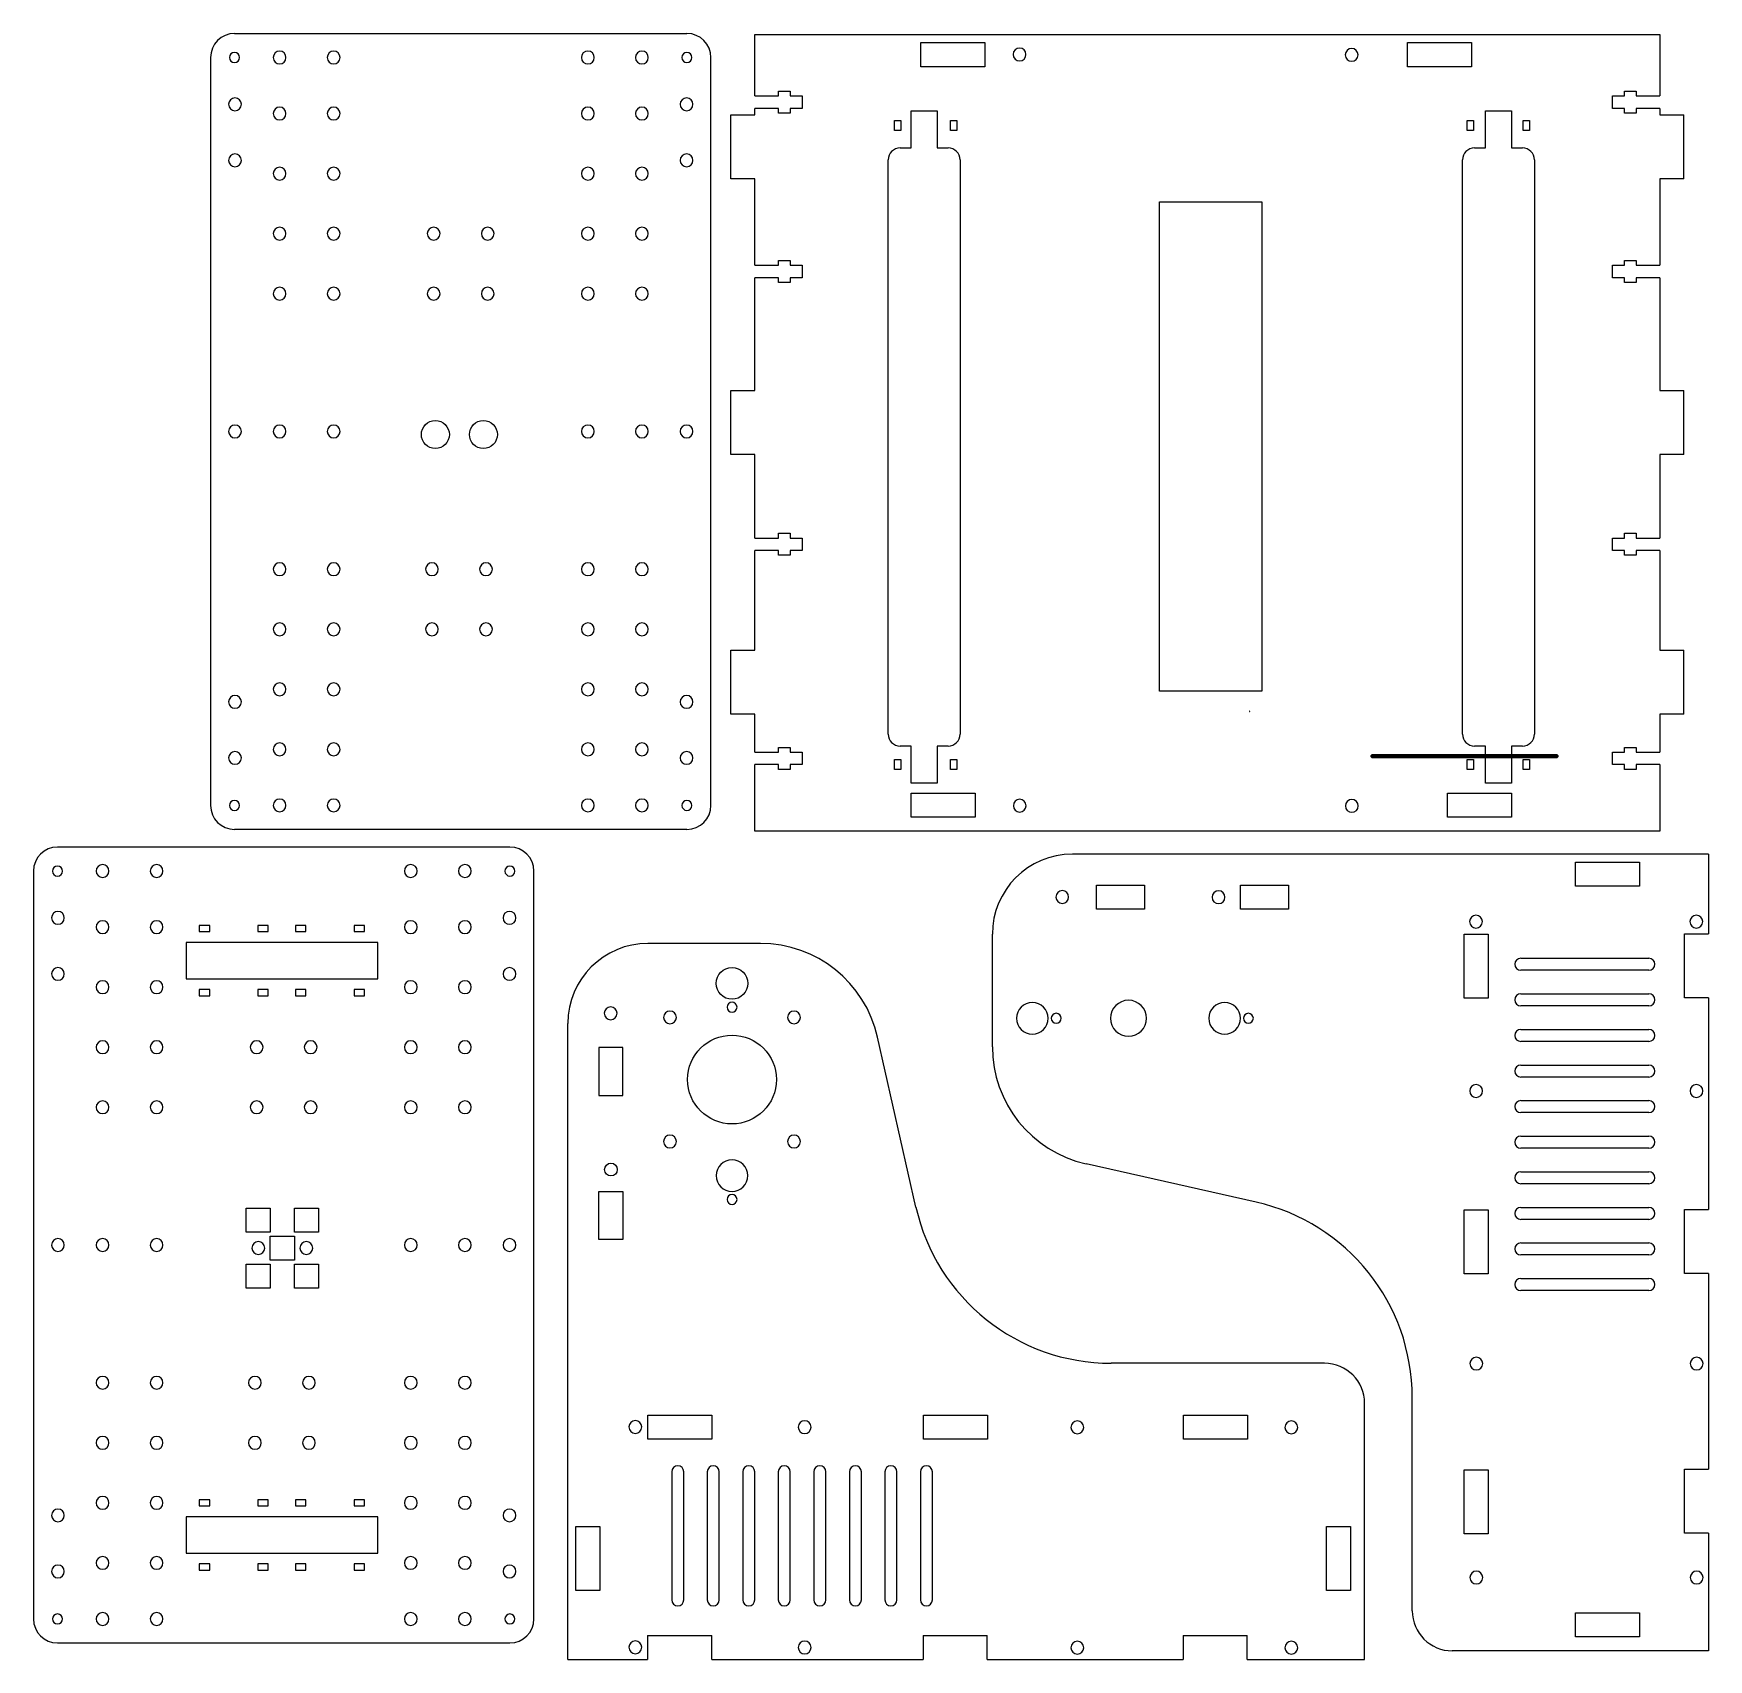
# Model space of a CAD drawing. Header units: millimetres. Extents: x -210 to 597, y -273 to 141.
# Drawn here: x -210 to 208.4, y -264.8 to 141.4 of the extents above; entities that cross this region are included whole.
import ezdxf

# ---------------------------------------------------------------- set-up
doc = ezdxf.new("R2010")
doc.units = ezdxf.units.MM
doc.layers.get('0').update_dxf_attribs({"color": 253, "lineweight": 70, "true_color": 0x8faf8f})

msp = doc.modelspace()

# ---------------------------------------------------------------- linework, layer by layer
at = {"color": 18, "lineweight": -3, "true_color": 0x480505}
for p, q in [((-159.75, 141.36), (-46.75, 141.36)), ((-29.77, 125.76), (-29.77, 141.07)), ((-29.77, 141.07), (196.23, 141.07)), ((11.65, 139.07), (27.65, 139.07)), ((11.65, 133.07), (11.65, 139.07)), ((27.65, 139.07), (27.65, 133.07)), ((133.23, 139.07), (149.23, 139.07)), ((133.23, 133.07), (133.23, 139.07)), ((149.23, 139.07), (149.23, 133.07)), ((196.23, 141.07), (196.23, 125.76)), ((-165.75, 135.36), (-165.75, -51.46)), ((-40.75, -51.46), (-40.75, 135.36)), ((27.65, 133.07), (11.65, 133.07)), ((149.23, 133.07), (133.23, 133.07)), ((-29.77, 125.76), (-23.87, 125.76)), ((-23.87, 125.76), (-23.87, 126.96)), ((-23.87, 126.96), (-20.97, 126.96)), ((-20.97, 126.96), (-20.97, 125.76)), ((-20.97, 125.76), (-17.97, 125.76)), ((-17.97, 125.76), (-17.97, 122.66)), ((184.43, 125.76), (187.43, 125.76)), ((184.43, 122.66), (184.43, 125.76)), ((187.43, 126.96), (190.33, 126.96)), ((187.43, 125.76), (187.43, 126.96)), ((190.33, 126.96), (190.33, 125.76)), ((190.33, 125.76), (196.23, 125.76)), ((-29.77, 121.07), (-29.77, 122.66)), ((-23.87, 122.66), (-29.77, 122.66)), ((-23.87, 121.46), (-23.87, 122.66)), ((-20.97, 121.46), (-23.87, 121.46)), ((-20.97, 122.66), (-20.97, 121.46)), ((-17.97, 122.66), (-20.97, 122.66)), ((9.23, 112.77), (9.23, 122.07)), ((9.23, 122.07), (15.77, 122.07)), ((15.77, 122.07), (15.77, 112.77)), ((152.69, 112.77), (152.69, 122.07)), ((152.69, 122.07), (159.23, 122.07)), ((159.23, 122.07), (159.23, 112.77)), ((187.43, 122.66), (184.43, 122.66)), ((187.43, 121.46), (187.43, 122.66)), ((190.33, 121.46), (187.43, 121.46)), ((190.33, 122.66), (190.33, 121.46)), ((196.23, 122.66), (190.33, 122.66)), ((196.23, 122.66), (196.23, 121.07)), ((-35.77, 105.07), (-35.77, 121.07)), ((-35.77, 121.07), (-29.77, 121.07)), ((5.08, 117.12), (5.08, 119.62)), ((5.08, 119.62), (6.68, 119.62)), ((6.68, 119.62), (6.68, 117.12)), ((19.08, 117.12), (19.08, 119.62)), ((19.08, 119.62), (20.68, 119.62)), ((20.68, 119.62), (20.68, 117.12)), ((148.1, 117.12), (148.1, 119.62)), ((148.1, 119.62), (149.7, 119.62)), ((149.7, 119.62), (149.7, 117.12)), ((162.1, 117.12), (162.1, 119.62)), ((162.1, 119.62), (163.7, 119.62)), ((163.7, 119.62), (163.7, 117.12)), ((196.23, 121.07), (202.23, 121.07)), ((202.23, 105.07), (202.23, 121.07)), ((6.68, 117.12), (5.08, 117.12)), ((20.68, 117.12), (19.08, 117.12)), ((149.7, 117.12), (148.1, 117.12)), ((163.7, 117.12), (162.1, 117.12)), ((3.5, -33.63), (3.5, 109.77)), ((6.5, 112.77), (9.23, 112.77)), ((15.77, 112.77), (18.5, 112.77)), ((21.5, 109.77), (21.5, -33.63)), ((146.96, -33.63), (146.96, 109.77)), ((149.96, 112.77), (152.69, 112.77)), ((159.23, 112.77), (161.96, 112.77)), ((164.96, 109.77), (164.96, -33.63)), ((-29.77, 105.07), (-35.77, 105.07)), ((-29.77, 83.46), (-29.77, 105.07)), ((196.23, 105.07), (196.23, 83.46)), ((202.23, 105.07), (196.23, 105.07)), ((71.25, 99.28), (96.88, 99.28)), ((71.25, -22.93), (71.25, 99.28)), ((96.88, 99.28), (96.88, -22.93)), ((-23.87, 84.66), (-20.97, 84.66)), ((-23.87, 83.46), (-23.87, 84.66)), ((-20.97, 84.66), (-20.97, 83.46)), ((187.43, 83.46), (187.43, 84.66)), ((187.43, 84.66), (190.33, 84.66)), ((190.33, 84.66), (190.33, 83.46)), ((-29.77, 83.46), (-23.87, 83.46)), ((-29.77, 52.22), (-29.77, 80.36)), ((-23.87, 80.36), (-29.77, 80.36)), ((-23.87, 79.16), (-23.87, 80.36)), ((-20.97, 83.46), (-17.97, 83.46)), ((-20.97, 80.36), (-20.97, 79.16)), ((-17.97, 80.36), (-20.97, 80.36)), ((-17.97, 83.46), (-17.97, 80.36)), ((184.43, 80.36), (184.43, 83.46)), ((184.43, 83.46), (187.43, 83.46)), ((187.43, 80.36), (184.43, 80.36)), ((187.43, 79.16), (187.43, 80.36)), ((190.33, 83.46), (196.23, 83.46)), ((196.23, 80.36), (190.33, 80.36)), ((190.33, 80.36), (190.33, 79.16)), ((196.23, 80.36), (196.23, 52.22)), ((-20.97, 79.16), (-23.87, 79.16)), ((190.33, 79.16), (187.43, 79.16)), ((-35.77, 36.22), (-35.77, 52.22)), ((-35.77, 52.22), (-29.77, 52.22)), ((196.23, 52.22), (202.23, 52.22)), ((202.23, 36.22), (202.23, 52.22)), ((-29.77, 36.22), (-35.77, 36.22)), ((-29.77, 15.32), (-29.77, 36.22)), ((196.23, 36.22), (196.23, 15.32)), ((202.23, 36.22), (196.23, 36.22)), ((-29.77, 15.32), (-23.87, 15.32)), ((-23.87, 16.52), (-20.97, 16.52)), ((-23.87, 15.32), (-23.87, 16.52)), ((-20.97, 16.52), (-20.97, 15.32)), ((-20.97, 15.32), (-17.97, 15.32)), ((-17.97, 15.32), (-17.97, 12.22)), ((184.43, 12.22), (184.43, 15.32)), ((184.43, 15.32), (187.43, 15.32)), ((187.43, 15.32), (187.43, 16.52)), ((187.43, 16.52), (190.33, 16.52)), ((190.33, 16.52), (190.33, 15.32)), ((190.33, 15.32), (196.23, 15.32)), ((-29.77, -12.68), (-29.77, 12.22)), ((-23.87, 12.22), (-29.77, 12.22)), ((-23.87, 11.02), (-23.87, 12.22)), ((-20.97, 11.02), (-23.87, 11.02)), ((-20.97, 12.22), (-20.97, 11.02)), ((-17.97, 12.22), (-20.97, 12.22)), ((187.43, 12.22), (184.43, 12.22)), ((187.43, 11.02), (187.43, 12.22)), ((190.33, 11.02), (187.43, 11.02)), ((196.23, 12.22), (190.33, 12.22)), ((190.33, 12.22), (190.33, 11.02)), ((196.23, 12.22), (196.23, -12.68)), ((-35.77, -28.68), (-35.77, -12.68)), ((-35.77, -12.68), (-29.77, -12.68)), ((196.23, -12.68), (202.23, -12.68)), ((202.23, -28.68), (202.23, -12.68)), ((96.88, -22.93), (71.25, -22.93)), ((-29.77, -28.68), (-35.77, -28.68)), ((-29.77, -38.16), (-29.77, -28.68)), ((196.23, -28.68), (196.23, -38.16)), ((202.23, -28.68), (196.23, -28.68)), ((-23.87, -36.96), (-20.97, -36.96)), ((-23.87, -38.16), (-23.87, -36.96)), ((-20.97, -36.96), (-20.97, -38.16)), ((9.23, -36.63), (6.5, -36.63)), ((9.23, -45.93), (9.23, -36.63)), ((18.5, -36.63), (15.77, -36.63)), ((15.77, -36.63), (15.77, -45.93)), ((152.69, -36.63), (149.96, -36.63)), ((152.69, -45.93), (152.69, -36.63)), ((161.96, -36.63), (159.23, -36.63)), ((159.23, -36.63), (159.23, -45.93)), ((187.43, -38.16), (187.43, -36.96)), ((187.43, -36.96), (190.33, -36.96)), ((190.33, -36.96), (190.33, -38.16)), ((-29.77, -38.16), (-23.87, -38.16)), ((-29.77, -57.93), (-29.77, -41.26)), ((-23.87, -41.26), (-29.77, -41.26)), ((-23.87, -42.46), (-23.87, -41.26)), ((-20.97, -38.16), (-17.97, -38.16)), ((-20.97, -41.26), (-20.97, -42.46)), ((-17.97, -41.26), (-20.97, -41.26)), ((-17.97, -38.16), (-17.97, -41.26)), ((5.08, -42.49), (5.08, -39.99)), ((5.08, -39.99), (6.68, -39.99)), ((6.68, -39.99), (6.68, -42.49)), ((19.08, -42.49), (19.08, -39.99)), ((19.08, -39.99), (20.68, -39.99)), ((20.68, -39.99), (20.68, -42.49)), ((148.1, -42.49), (148.1, -39.99)), ((148.1, -39.99), (149.7, -39.99)), ((149.7, -39.99), (149.7, -42.49)), ((162.1, -42.49), (162.1, -39.99)), ((162.1, -39.99), (163.7, -39.99)), ((163.7, -39.99), (163.7, -42.49)), ((184.43, -41.26), (184.43, -38.16)), ((184.43, -38.16), (187.43, -38.16)), ((187.43, -41.26), (184.43, -41.26)), ((187.43, -42.46), (187.43, -41.26)), ((190.33, -38.16), (196.23, -38.16)), ((196.23, -41.26), (190.33, -41.26)), ((190.33, -41.26), (190.33, -42.46)), ((196.23, -41.26), (196.23, -57.93)), ((-20.97, -42.46), (-23.87, -42.46)), ((6.68, -42.49), (5.08, -42.49)), ((15.77, -45.93), (9.23, -45.93)), ((20.68, -42.49), (19.08, -42.49)), ((149.7, -42.49), (148.1, -42.49)), ((159.23, -45.93), (152.69, -45.93)), ((163.7, -42.49), (162.1, -42.49)), ((190.33, -42.46), (187.43, -42.46)), ((9.23, -48.43), (25.23, -48.43)), ((9.23, -54.43), (9.23, -48.43)), ((25.23, -48.43), (25.23, -54.43)), ((143.23, -48.43), (159.23, -48.43)), ((143.23, -54.43), (143.23, -48.43)), ((159.23, -48.43), (159.23, -54.43)), ((-46.75, -57.46), (-159.75, -57.46)), ((196.23, -57.93), (-29.77, -57.93)), ((25.23, -54.43), (9.23, -54.43)), ((159.23, -54.43), (143.23, -54.43)), ((-90.97, -61.86), (-203.97, -61.86)), ((208.42, -63.64), (49.54, -63.64)), ((175.22, -71.64), (175.22, -65.64)), ((175.22, -65.64), (191.22, -65.64)), ((191.22, -65.64), (191.22, -71.64)), ((208.42, -63.64), (208.42, -83.54)), ((-209.97, -67.86), (-209.97, -254.68)), ((-84.97, -254.68), (-84.97, -67.86)), ((55.54, -77.39), (55.54, -71.39)), ((55.54, -71.39), (67.54, -71.39)), ((67.54, -71.39), (67.54, -77.39)), ((91.53, -77.39), (91.53, -71.39)), ((91.53, -71.39), (103.53, -71.39)), ((103.53, -71.39), (103.53, -77.39)), ((191.22, -71.64), (175.22, -71.64)), ((67.54, -77.39), (55.54, -77.39)), ((103.53, -77.39), (91.53, -77.39)), ((-168.57, -81.43), (-168.57, -82.99)), ((-165.96, -81.43), (-168.57, -81.43)), ((-168.57, -82.99), (-165.96, -82.99)), ((-165.96, -82.99), (-165.96, -81.43)), ((-153.92, -81.43), (-153.92, -82.99)), ((-151.32, -81.43), (-153.92, -81.43)), ((-153.92, -82.99), (-151.32, -82.99)), ((-151.32, -82.99), (-151.32, -81.43)), ((-144.52, -81.43), (-144.52, -82.99)), ((-141.92, -81.43), (-144.52, -81.43)), ((-144.52, -82.99), (-141.92, -82.99)), ((-141.92, -82.99), (-141.92, -81.43)), ((-129.87, -81.43), (-129.87, -82.99)), ((-127.27, -81.43), (-129.87, -81.43)), ((-129.87, -82.99), (-127.27, -82.99)), ((-127.27, -82.99), (-127.27, -81.43)), ((29.54, -111.74), (29.54, -83.64)), ((147.42, -99.64), (147.42, -83.64)), ((147.42, -83.64), (153.42, -83.64)), ((153.42, -83.64), (153.42, -99.64)), ((202.42, -99.54), (202.42, -83.54)), ((202.42, -83.54), (208.42, -83.54)), ((-171.87, -85.68), (-171.87, -94.79)), ((-123.97, -85.68), (-171.87, -85.68)), ((-123.97, -94.79), (-123.97, -85.68)), ((-28.39, -85.93), (-56.49, -85.93)), ((161.53, -89.64), (193.53, -89.64)), ((-171.87, -94.79), (-123.97, -94.79)), ((193.53, -92.64), (161.53, -92.64)), ((-168.57, -97.48), (-168.57, -99.03)), ((-165.96, -97.48), (-168.57, -97.48)), ((-168.57, -99.03), (-165.96, -99.03)), ((-165.96, -99.03), (-165.96, -97.48)), ((-153.92, -97.48), (-153.92, -99.03)), ((-151.32, -97.48), (-153.92, -97.48)), ((-153.92, -99.03), (-151.32, -99.03)), ((-151.32, -99.03), (-151.32, -97.48)), ((-144.52, -97.48), (-144.52, -99.03)), ((-141.92, -97.48), (-144.52, -97.48)), ((-144.52, -99.03), (-141.92, -99.03)), ((-141.92, -99.03), (-141.92, -97.48)), ((-129.87, -97.48), (-129.87, -99.03)), ((-127.27, -97.48), (-129.87, -97.48)), ((-129.87, -99.03), (-127.27, -99.03)), ((-127.27, -99.03), (-127.27, -97.48)), ((153.42, -99.64), (147.42, -99.64)), ((161.53, -98.53), (193.53, -98.53)), ((208.42, -99.54), (202.42, -99.54)), ((208.42, -99.54), (208.42, -152.39)), ((193.53, -101.53), (161.53, -101.53)), ((-76.49, -264.81), (-76.49, -105.93)), ((161.53, -107.42), (193.53, -107.42)), ((-68.74, -111.93), (-68.74, -123.93)), ((-62.74, -111.93), (-68.74, -111.93)), ((-62.74, -123.93), (-62.74, -111.93)), ((10.45, -151.8), (0.88, -109.33)), ((193.53, -110.42), (161.53, -110.42)), ((161.53, -116.31), (193.53, -116.31)), ((193.53, -119.31), (161.53, -119.31)), ((-68.74, -123.93), (-62.74, -123.93)), ((161.53, -125.2), (193.53, -125.2)), ((193.53, -128.2), (161.53, -128.2)), ((161.53, -134.08), (193.53, -134.08)), ((193.53, -137.08), (161.53, -137.08)), ((95.41, -150.58), (52.94, -141.01)), ((161.53, -142.97), (193.53, -142.97)), ((193.53, -145.97), (161.53, -145.97)), ((-68.74, -159.92), (-68.74, -147.92)), ((-68.74, -147.92), (-62.74, -147.92)), ((-62.74, -147.92), (-62.74, -159.92)), ((-156.81, -158.03), (-156.81, -152.03)), ((-156.81, -152.03), (-150.81, -152.03)), ((-150.81, -152.03), (-150.81, -158.03)), ((-144.81, -158.03), (-144.81, -152.03)), ((-144.81, -152.03), (-138.81, -152.03)), ((-138.81, -152.03), (-138.81, -158.03)), ((147.42, -168.49), (147.42, -152.49)), ((147.42, -152.49), (153.42, -152.49)), ((153.42, -152.49), (153.42, -168.49)), ((161.53, -151.86), (193.53, -151.86)), ((202.42, -168.39), (202.42, -152.39)), ((202.42, -152.39), (208.42, -152.39)), ((-150.81, -158.03), (-156.81, -158.03)), ((-138.81, -158.03), (-144.81, -158.03)), ((193.53, -154.86), (161.53, -154.86)), ((-150.81, -165.03), (-150.81, -159.03)), ((-150.81, -159.03), (-144.81, -159.03)), ((-144.81, -159.03), (-144.81, -165.03)), ((-62.74, -159.92), (-68.74, -159.92)), ((161.53, -160.75), (193.53, -160.75)), ((-156.81, -172.03), (-156.81, -166.03)), ((-156.81, -166.03), (-150.81, -166.03)), ((-144.81, -165.03), (-150.81, -165.03)), ((-150.81, -166.03), (-150.81, -172.03)), ((-144.81, -172.03), (-144.81, -166.03)), ((-144.81, -166.03), (-138.81, -166.03)), ((-138.81, -166.03), (-138.81, -172.03)), ((193.53, -163.75), (161.53, -163.75)), ((153.42, -168.49), (147.42, -168.49)), ((161.53, -169.64), (193.53, -169.64)), ((208.42, -168.39), (202.42, -168.39)), ((208.42, -168.39), (208.42, -217.29)), ((-150.81, -172.03), (-156.81, -172.03)), ((-138.81, -172.03), (-144.81, -172.03)), ((193.53, -172.64), (161.53, -172.64)), ((112.51, -190.81), (59.22, -190.81)), ((122.51, -264.81), (122.51, -200.81)), ((134.42, -252.64), (134.42, -199.35)), ((-56.49, -209.81), (-56.49, -203.81)), ((-56.49, -203.81), (-40.49, -203.81)), ((-40.49, -203.81), (-40.49, -209.81)), ((12.36, -203.81), (28.36, -203.81)), ((12.36, -209.81), (12.36, -203.81)), ((28.36, -203.81), (28.36, -209.81)), ((77.26, -203.81), (93.26, -203.81)), ((77.26, -209.81), (77.26, -203.81)), ((93.26, -203.81), (93.26, -209.81)), ((-40.49, -209.81), (-56.49, -209.81)), ((28.36, -209.81), (12.36, -209.81)), ((93.26, -209.81), (77.26, -209.81)), ((147.42, -233.39), (147.42, -217.39)), ((147.42, -217.39), (153.42, -217.39)), ((153.42, -217.39), (153.42, -233.39)), ((202.42, -233.29), (202.42, -217.29)), ((202.42, -217.29), (208.42, -217.29)), ((-50.54, -217.92), (-50.54, -249.92)), ((-47.54, -249.92), (-47.54, -217.92)), ((-41.67, -217.92), (-41.67, -249.92)), ((-38.67, -249.92), (-38.67, -217.92)), ((-32.8, -217.92), (-32.8, -249.92)), ((-29.8, -249.92), (-29.8, -217.92)), ((-23.93, -217.92), (-23.93, -249.92)), ((-20.93, -249.92), (-20.93, -217.92)), ((-15.05, -217.92), (-15.05, -249.92)), ((-12.05, -249.92), (-12.05, -217.92)), ((-6.18, -217.92), (-6.18, -249.92)), ((-3.18, -249.92), (-3.18, -217.92)), ((2.69, -217.92), (2.69, -249.92)), ((5.69, -249.92), (5.69, -217.92)), ((11.56, -217.92), (11.56, -249.92)), ((14.56, -249.92), (14.56, -217.92)), ((-168.57, -224.89), (-168.57, -226.45)), ((-165.96, -224.89), (-168.57, -224.89)), ((-165.96, -226.45), (-165.96, -224.89)), ((-153.92, -224.89), (-153.92, -226.45)), ((-151.32, -224.89), (-153.92, -224.89)), ((-151.32, -226.45), (-151.32, -224.89)), ((-144.52, -224.89), (-144.52, -226.45)), ((-141.92, -224.89), (-144.52, -224.89)), ((-141.92, -226.45), (-141.92, -224.89)), ((-129.87, -224.89), (-129.87, -226.45)), ((-127.27, -224.89), (-129.87, -224.89)), ((-127.27, -226.45), (-127.27, -224.89)), ((-171.87, -229.14), (-171.87, -238.24)), ((-123.97, -229.14), (-171.87, -229.14)), ((-168.57, -226.45), (-165.96, -226.45)), ((-153.92, -226.45), (-151.32, -226.45)), ((-144.52, -226.45), (-141.92, -226.45)), ((-129.87, -226.45), (-127.27, -226.45)), ((-123.97, -238.24), (-123.97, -229.14)), ((-74.49, -247.61), (-74.49, -231.61)), ((-74.49, -231.61), (-68.49, -231.61)), ((-68.49, -231.61), (-68.49, -247.61)), ((113.01, -247.61), (113.01, -231.61)), ((113.01, -231.61), (119.01, -231.61)), ((119.01, -231.61), (119.01, -247.61)), ((153.42, -233.39), (147.42, -233.39)), ((208.42, -233.29), (202.42, -233.29)), ((208.42, -233.29), (208.42, -262.64)), ((-171.87, -238.24), (-123.97, -238.24)), ((-168.57, -240.94), (-168.57, -242.49)), ((-165.96, -240.94), (-168.57, -240.94)), ((-168.57, -242.49), (-165.96, -242.49)), ((-165.96, -242.49), (-165.96, -240.94)), ((-153.92, -240.94), (-153.92, -242.49)), ((-151.32, -240.94), (-153.92, -240.94)), ((-153.92, -242.49), (-151.32, -242.49)), ((-151.32, -242.49), (-151.32, -240.94)), ((-144.52, -240.94), (-144.52, -242.49)), ((-141.92, -240.94), (-144.52, -240.94)), ((-144.52, -242.49), (-141.92, -242.49)), ((-141.92, -242.49), (-141.92, -240.94)), ((-129.87, -240.94), (-129.87, -242.49)), ((-127.27, -240.94), (-129.87, -240.94)), ((-129.87, -242.49), (-127.27, -242.49)), ((-127.27, -242.49), (-127.27, -240.94)), ((-68.49, -247.61), (-74.49, -247.61)), ((119.01, -247.61), (113.01, -247.61)), ((175.22, -259.14), (175.22, -253.14)), ((175.22, -253.14), (191.22, -253.14)), ((191.22, -253.14), (191.22, -259.14)), ((-56.59, -258.81), (-56.59, -264.81)), ((-56.59, -258.81), (-40.49, -258.81)), ((-40.49, -264.81), (-40.49, -258.81)), ((12.26, -258.81), (12.26, -264.81)), ((12.26, -258.81), (28.26, -258.81)), ((28.26, -264.81), (28.26, -258.81)), ((77.16, -258.81), (77.16, -264.81)), ((77.16, -258.81), (93.16, -258.81)), ((93.16, -264.81), (93.16, -258.81)), ((191.22, -259.14), (175.22, -259.14)), ((-203.97, -260.68), (-90.97, -260.68)), ((208.42, -262.64), (144.42, -262.64)), ((-76.49, -264.81), (-56.59, -264.81)), ((-40.49, -264.81), (12.26, -264.81)), ((28.26, -264.81), (77.16, -264.81)), ((93.16, -264.81), (122.51, -264.81))]:
    msp.add_line(p, q, dxfattribs=at)
for p, q in [((124.46, -39.2), (129.46, -39.2)), ((129.46, -39.2), (124.46, -39.2)), ((129.46, -39.2), (165.46, -39.2)), ((165.46, -39.2), (129.46, -39.2)), ((170.46, -39.2), (165.46, -39.2)), ((165.46, -39.2), (170.46, -39.2))]:
    msp.add_line(p, q)
at = {"color": 18, "lineweight": -3, "true_color": 0x480505, "extrusion": (3.69583e-15, 3.21965e-15, -1)}
for centre, radius in [((159.75, 135.36), 1.25), ((148.5, 135.36), 1.6), ((135, 135.36), 1.6), ((71.5, 135.36), 1.6), ((58, 135.36), 1.6), ((46.75, 135.36), 1.25), ((159.65, 123.67), 1.6), ((148.5, 121.36), 1.6), ((135, 121.36), 1.6), ((71.5, 121.36), 1.6), ((58, 121.36), 1.6), ((46.85, 123.67), 1.6), ((159.65, 109.67), 1.6), ((46.85, 109.67), 1.6), ((148.5, 106.36), 1.6), ((135, 106.36), 1.6), ((71.5, 106.36), 1.6), ((58, 106.36), 1.6), ((148.5, 91.36), 1.6), ((135, 91.36), 1.6), ((110, 91.36), 1.6), ((96.5, 91.36), 1.6), ((71.5, 91.36), 1.6), ((58, 91.36), 1.6), ((148.5, 76.36), 1.6), ((135, 76.36), 1.6), ((110, 76.36), 1.6), ((96.5, 76.36), 1.6), ((71.5, 76.36), 1.6), ((58, 76.36), 1.6), ((159.65, 41.95), 1.6), ((148.5, 41.95), 1.6), ((135, 41.95), 1.6), ((71.5, 41.95), 1.6), ((58, 41.95), 1.6), ((46.85, 41.95), 1.6), ((148.5, 7.54), 1.6), ((135, 7.54), 1.6), ((110.45, 7.54), 1.6), ((96.95, 7.54), 1.6), ((71.5, 7.54), 1.6), ((58, 7.54), 1.6), ((148.5, -7.46), 1.6), ((135, -7.46), 1.6), ((110.45, -7.46), 1.6), ((96.95, -7.46), 1.6), ((71.5, -7.46), 1.6), ((58, -7.46), 1.6), ((148.5, -22.46), 1.6), ((135, -22.46), 1.6), ((71.5, -22.46), 1.6), ((58, -22.46), 1.6), ((159.65, -25.6), 1.6), ((46.85, -25.6), 1.6), ((148.5, -37.46), 1.6), ((135, -37.46), 1.6), ((71.5, -37.46), 1.6), ((58, -37.46), 1.6), ((159.65, -39.6), 1.6), ((46.85, -39.6), 1.6), ((148.5, -51.46), 1.6), ((135, -51.46), 1.6), ((71.5, -51.46), 1.6), ((58, -51.46), 1.6), ((159.75, -51.46), 1.25), ((46.75, -51.46), 1.25), ((203.97, -67.86), 1.25), ((192.72, -67.86), 1.6), ((179.22, -67.86), 1.6), ((115.72, -67.86), 1.6), ((102.22, -67.86), 1.6), ((90.97, -67.86), 1.25), ((203.87, -79.55), 1.6), ((91.07, -79.55), 1.6), ((192.72, -81.86), 1.6), ((179.22, -81.86), 1.6), ((115.72, -81.86), 1.6), ((102.22, -81.86), 1.6), ((203.87, -93.55), 1.6), ((91.07, -93.55), 1.6), ((192.72, -96.86), 1.6), ((179.22, -96.86), 1.6), ((115.72, -96.86), 1.6), ((102.22, -96.86), 1.6), ((192.72, -111.86), 1.6), ((179.22, -111.86), 1.6), ((154.22, -111.86), 1.6), ((140.72, -111.86), 1.6), ((115.72, -111.86), 1.6), ((102.22, -111.86), 1.6), ((192.72, -126.86), 1.6), ((179.22, -126.86), 1.6), ((154.22, -126.86), 1.6), ((140.72, -126.86), 1.6), ((115.72, -126.86), 1.6), ((102.22, -126.86), 1.6), ((203.87, -161.27), 1.6), ((192.72, -161.27), 1.6), ((179.22, -161.27), 1.6), ((153.81, -162.03), 1.6), ((141.81, -162.03), 1.6), ((115.72, -161.27), 1.6), ((102.22, -161.27), 1.6), ((91.07, -161.27), 1.6), ((192.72, -195.68), 1.6), ((179.22, -195.68), 1.6), ((154.67, -195.68), 1.6), ((141.17, -195.68), 1.6), ((115.72, -195.68), 1.6), ((102.22, -195.68), 1.6), ((192.72, -210.68), 1.6), ((179.22, -210.68), 1.6), ((154.67, -210.68), 1.6), ((141.17, -210.68), 1.6), ((115.72, -210.68), 1.6), ((102.22, -210.68), 1.6), ((192.72, -225.68), 1.6), ((179.22, -225.68), 1.6), ((115.72, -225.68), 1.6), ((102.22, -225.68), 1.6), ((203.87, -228.82), 1.6), ((91.07, -228.82), 1.6), ((203.87, -242.82), 1.6), ((192.72, -240.68), 1.6), ((179.22, -240.68), 1.6), ((115.72, -240.68), 1.6), ((102.22, -240.68), 1.6), ((91.07, -242.82), 1.6), ((203.97, -254.68), 1.25), ((192.72, -254.68), 1.6), ((179.22, -254.68), 1.6), ((115.72, -254.68), 1.6), ((102.22, -254.68), 1.6), ((90.97, -254.68), 1.25)]:
    msp.add_circle(centre, radius, dxfattribs=at)
at = {"color": 18, "lineweight": -3, "true_color": 0x480505, "extrusion": (3.20924e-17, 3.44169e-15, -1)}
for centre in [(-36.33, 136.12), (-119.28, 136.02), (-36.38, -51.53), (-119.33, -51.58)]:
    msp.add_circle(centre, 1.6, dxfattribs=at)
at = {"color": 18, "lineweight": -3, "true_color": 0x480505}
for centre, radius in [((-109.59, 41.19), 3.5), ((-97.59, 41.19), 3.5), ((-35.49, -95.93), 3.95), ((-35.49, -119.93), 11.09), ((-65.74, -142.42), 1.6)]:
    msp.add_circle(centre, radius, dxfattribs=at)
at = {"color": 18, "lineweight": -3, "true_color": 0x480505, "extrusion": (-1.43853e-17, 6.53031e-16, -1)}
msp.add_circle((-93.8, -27.93), 0.05, dxfattribs=at)
at = {"color": 18, "lineweight": -3, "true_color": 0x480505, "extrusion": (-6.89553e-16, -1.64551e-30, -1)}
for centre, radius in [((-47, -74.34), 1.6), ((-86.03, -74.39), 1.6), ((-150.33, -80.49), 1.6), ((-205.37, -80.49), 1.6), ((-63.54, -104.64), 4.5), ((-39.54, -104.64), 3.95), ((-45.49, -104.64), 1.25), ((-87.54, -104.64), 3.95), ((-93.49, -104.64), 1.25), ((-150.38, -122.79), 1.6), ((-205.42, -122.79), 1.6), ((-150.43, -190.89), 1.6), ((-205.47, -190.89), 1.6), ((-150.43, -244.34), 1.6), ((-205.47, -244.34), 1.6)]:
    msp.add_circle(centre, radius, dxfattribs=at)
at = {"color": 18, "lineweight": -3, "true_color": 0x480505, "extrusion": (-4.159e-15, -9.07344e-30, -1)}
for centre, radius in [((65.79, -103.39), 1.6), ((50.99, -104.42), 1.6), ((35.49, -101.88), 1.25), ((19.99, -104.42), 1.6), ((50.99, -135.42), 1.6), ((19.99, -135.42), 1.6), ((35.49, -143.93), 3.95), ((35.49, -149.88), 1.25), ((59.64, -206.72), 1.6), ((17.34, -206.77), 1.6), ((-50.76, -206.82), 1.6), ((-104.21, -206.82), 1.6), ((59.64, -261.76), 1.6), ((17.34, -261.81), 1.6), ((-50.76, -261.86), 1.6), ((-104.21, -261.86), 1.6)]:
    msp.add_circle(centre, radius, dxfattribs=at)
at = {"color": 18, "lineweight": -3, "true_color": 0x480505}
for centre, radius, start, end in [((-159.75, 135.36), 6, 90, 180), ((-46.75, 135.36), 6, 0, 90), ((6.5, 109.77), 3, 90, 180), ((18.5, 109.77), 3, 0, 90), ((149.96, 109.77), 3, 90, 180), ((161.96, 109.77), 3, 0, 90), ((6.5, -33.63), 3, 180, 270), ((18.5, -33.63), 3, 270, 0), ((149.96, -33.63), 3, 180, 270), ((161.96, -33.63), 3, 270, 0), ((-159.75, -51.46), 6, 180, 270), ((-46.75, -51.46), 6, 270, 0), ((-203.97, -67.86), 6, 90, 180), ((-90.97, -67.86), 6, 0, 90), ((49.54, -83.64), 20, 90, 180), ((-56.49, -105.93), 20, 90, 180), ((-28.39, -115.93), 30, 12.7, 90), ((161.53, -91.14), 1.5, 90, 270), ((193.53, -91.14), 1.5, 270, 90), ((161.53, -100.03), 1.5, 90, 270), ((193.53, -100.03), 1.5, 270, 90), ((161.53, -108.92), 1.5, 90, 270), ((193.53, -108.92), 1.5, 270, 90), ((59.54, -111.74), 30, 180, 257.3), ((161.53, -117.81), 1.5, 90, 270), ((193.53, -117.81), 1.5, 270, 90), ((161.53, -126.7), 1.5, 90, 270), ((193.53, -126.7), 1.5, 270, 90), ((161.53, -135.58), 1.5, 90, 270), ((193.53, -135.58), 1.5, 270, 90), ((161.53, -144.47), 1.5, 90, 270), ((193.53, -144.47), 1.5, 270, 90), ((84.42, -199.35), 50, 0, 77.3), ((59.22, -140.81), 50, 192.7, 270), ((161.53, -153.36), 1.5, 90, 270), ((193.53, -153.36), 1.5, 270, 90), ((161.53, -162.25), 1.5, 90, 270), ((193.53, -162.25), 1.5, 270, 90), ((161.53, -171.14), 1.5, 90, 270), ((193.53, -171.14), 1.5, 270, 90), ((112.51, -200.81), 10, 0, 90), ((-49.04, -217.92), 1.5, 0, 180), ((-40.17, -217.92), 1.5, 0, 180), ((-31.3, -217.92), 1.5, 0, 180), ((-22.43, -217.92), 1.5, 0, 180), ((-13.55, -217.92), 1.5, 0, 180), ((-4.68, -217.92), 1.5, 0, 180), ((4.19, -217.92), 1.5, 0, 180), ((13.06, -217.92), 1.5, 0, 180), ((-49.04, -249.92), 1.5, 180, 0), ((-40.17, -249.92), 1.5, 180, 0), ((-31.3, -249.92), 1.5, 180, 0), ((-22.43, -249.92), 1.5, 180, 0), ((-13.55, -249.92), 1.5, 180, 0), ((-4.68, -249.92), 1.5, 180, 0), ((4.19, -249.92), 1.5, 180, 0), ((13.06, -249.92), 1.5, 180, 0), ((-203.97, -254.68), 6, 180, 270), ((-90.97, -254.68), 6, 270, 0), ((144.42, -252.64), 10, 180, 270)]:
    msp.add_arc(centre, radius, start, end, dxfattribs=at)
for p in [(124.46, -39.2), (129.46, -39.2), (129.46, -39.2), (165.46, -39.2), (165.46, -39.2), (170.46, -39.2)]:
    msp.add_point(p)

doc.saveas('drawing.dxf')
